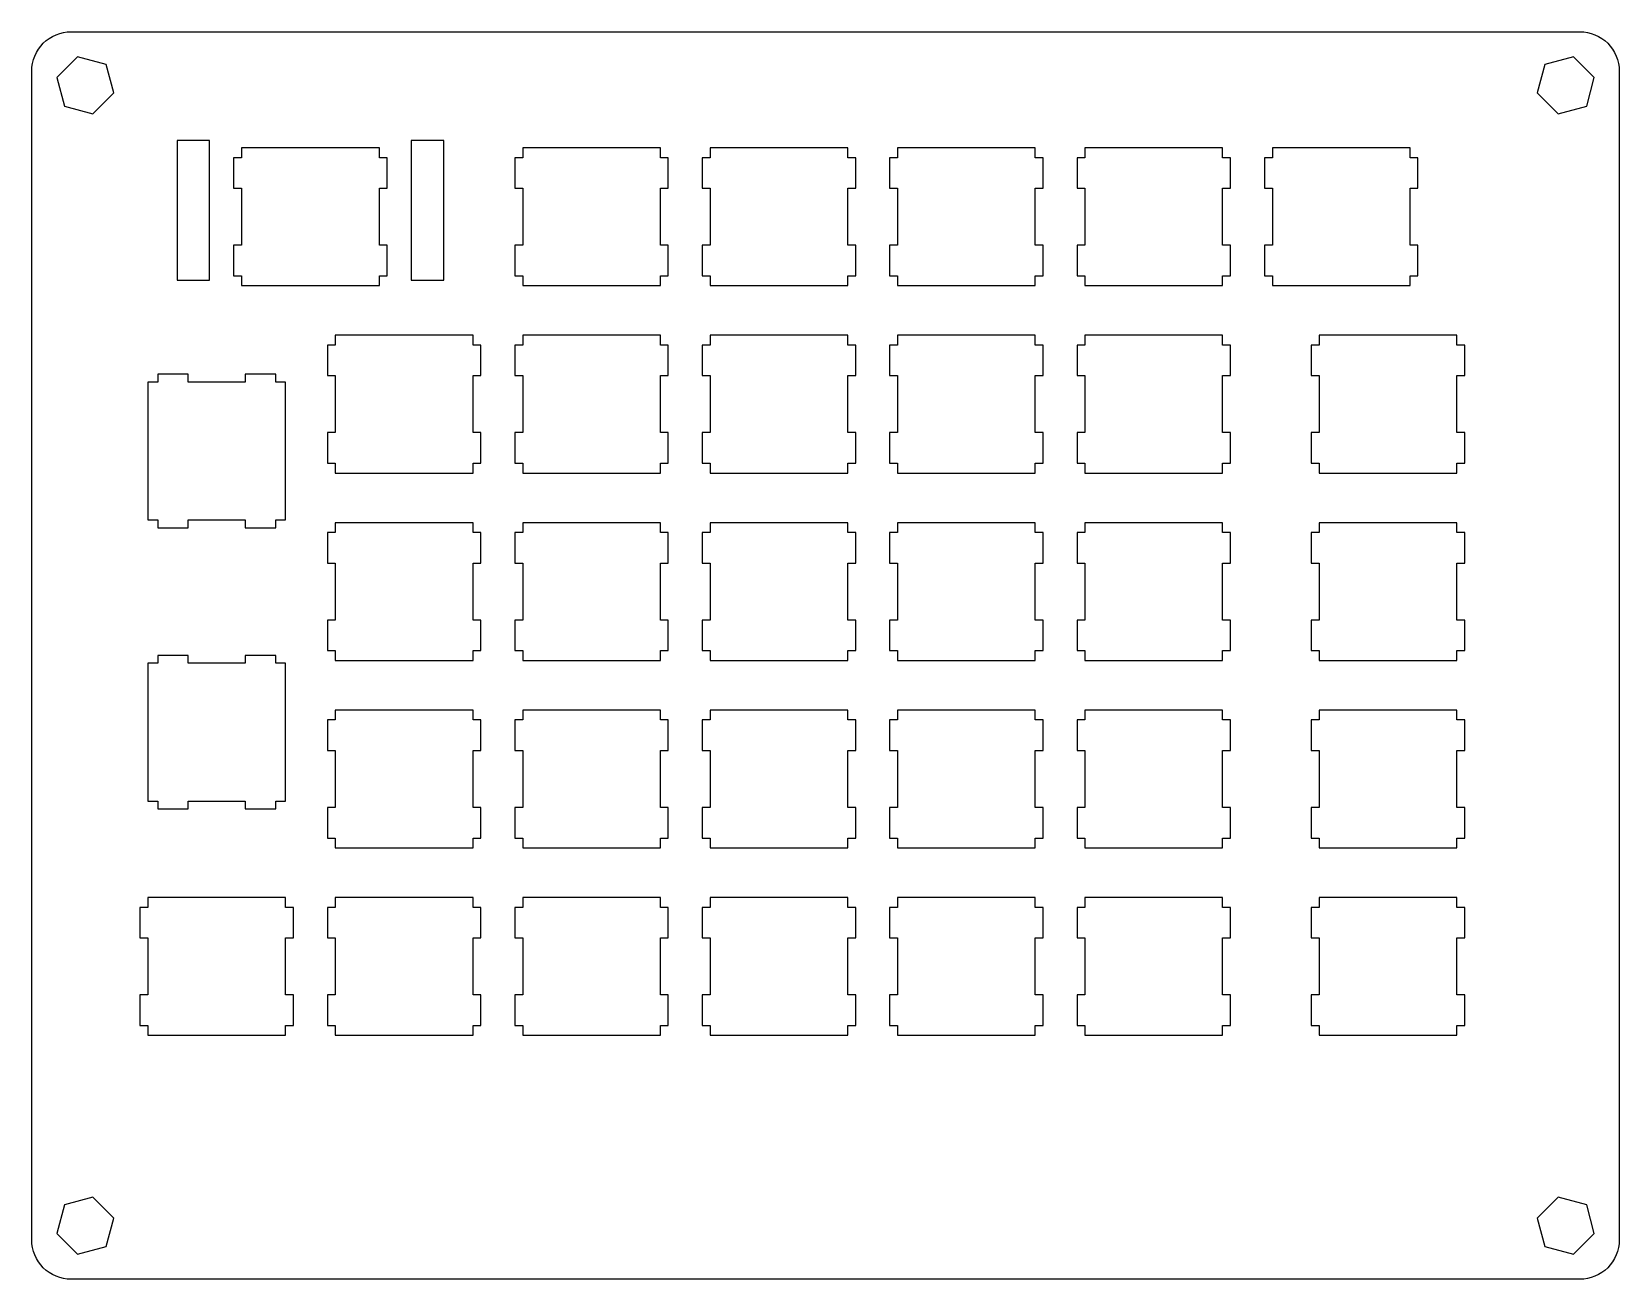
# Model space of a CAD drawing. Header units: millimetres. Extents: x -156 to 5, y -3 to 124.
import ezdxf

# ---------------------------------------------------------------- set-up
doc = ezdxf.new("R2010")
doc.units = ezdxf.units.MM
doc.layers.get('0').update_dxf_attribs({"linetype": 'CONTINUOUS'})

msp = doc.modelspace()

# ---------------------------------------------------------------- linework, layer by layer
msp.add_lwpolyline([(5.49, 119.83), (5.49, 1.03, -0.414214), (1.49, -2.97), (-151.87, -2.97, -0.414214), (-155.87, 1.03), (-155.87, 119.83, -0.414214), (-151.87, 123.83), (-151.87, 123.83), (1.49, 123.83, -0.414214), (5.49, 119.83)], format="xyb", close=True)
for points in [[(-151.21, 121.29), (-153.33, 119.17), (-152.56, 116.27), (-149.66, 115.49), (-147.53, 117.61), (-148.31, 120.51)], [(2.18, 116.27), (2.95, 119.17), (0.83, 121.29), (-2.07, 120.51), (-2.85, 117.61), (-0.72, 115.49)], [(-137.8, 98.58), (-137.8, 112.78), (-141.1, 112.78), (-141.1, 98.58)], [(-134.55, 99.03), (-134.55, 98.03), (-120.54, 98.03), (-120.54, 99.03), (-119.75, 99.03), (-119.75, 102.13), (-120.54, 102.13), (-120.54, 107.93), (-119.75, 107.93), (-119.75, 111.03), (-120.54, 111.03), (-120.54, 112.03), (-134.55, 112.03), (-134.55, 111.03), (-135.35, 111.03), (-135.35, 107.93), (-134.55, 107.93), (-134.55, 102.13), (-135.35, 102.13), (-135.35, 99.03)], [(-113.99, 112.78), (-117.3, 112.78), (-117.3, 98.58), (-113.99, 98.58)], [(-91.97, 102.13), (-91.97, 107.93), (-91.17, 107.93), (-91.17, 111.03), (-91.97, 111.03), (-91.97, 112.03), (-105.97, 112.03), (-105.97, 111.03), (-106.77, 111.03), (-106.77, 107.93), (-105.97, 107.93), (-105.97, 102.13), (-106.77, 102.13), (-106.77, 99.03), (-105.97, 99.03), (-105.97, 98.03), (-91.97, 98.03), (-91.97, 99.03), (-91.17, 99.03), (-91.17, 102.13)], [(-72.92, 107.93), (-72.12, 107.93), (-72.12, 111.03), (-72.92, 111.03), (-72.92, 112.03), (-86.92, 112.03), (-86.92, 111.03), (-87.72, 111.03), (-87.72, 107.93), (-86.92, 107.93), (-86.92, 102.13), (-87.72, 102.13), (-87.72, 99.03), (-86.92, 99.03), (-86.92, 98.03), (-72.92, 98.03), (-72.92, 99.03), (-72.12, 99.03), (-72.12, 102.13), (-72.92, 102.13)], [(-53.87, 112.03), (-67.87, 112.03), (-67.87, 111.03), (-68.67, 111.03), (-68.67, 107.93), (-67.87, 107.93), (-67.87, 102.13), (-68.67, 102.13), (-68.67, 99.03), (-67.87, 99.03), (-67.87, 98.03), (-53.87, 98.03), (-53.87, 99.03), (-53.07, 99.03), (-53.07, 102.13), (-53.87, 102.13), (-53.87, 107.93), (-53.07, 107.93), (-53.07, 111.03), (-53.87, 111.03)], [(-34.02, 99.03), (-34.02, 102.13), (-34.82, 102.13), (-34.82, 107.93), (-34.02, 107.93), (-34.02, 111.03), (-34.82, 111.03), (-34.82, 112.03), (-48.82, 112.03), (-48.82, 111.03), (-49.62, 111.03), (-49.62, 107.93), (-48.82, 107.93), (-48.82, 102.13), (-49.62, 102.13), (-49.62, 99.03), (-48.82, 99.03), (-48.82, 98.03), (-34.82, 98.03), (-34.82, 99.03)], [(-14.97, 107.93), (-14.97, 111.03), (-15.77, 111.03), (-15.77, 112.03), (-29.77, 112.03), (-29.77, 111.03), (-30.57, 111.03), (-30.57, 107.93), (-29.77, 107.93), (-29.77, 102.13), (-30.57, 102.13), (-30.57, 99.03), (-29.77, 99.03), (-29.77, 98.03), (-15.77, 98.03), (-15.77, 99.03), (-14.97, 99.03), (-14.97, 102.13), (-15.77, 102.13), (-15.77, 107.93)], [(-125.02, 79.98), (-125.02, 78.98), (-111.02, 78.98), (-111.02, 79.98), (-110.22, 79.98), (-110.22, 83.08), (-111.02, 83.08), (-111.02, 88.88), (-110.22, 88.88), (-110.22, 91.98), (-111.02, 91.98), (-111.02, 92.98), (-125.02, 92.98), (-125.02, 91.98), (-125.82, 91.98), (-125.82, 88.88), (-125.02, 88.88), (-125.02, 83.08), (-125.82, 83.08), (-125.82, 79.98)], [(-106.77, 79.98), (-105.97, 79.98), (-105.97, 78.98), (-91.97, 78.98), (-91.97, 79.98), (-91.17, 79.98), (-91.17, 83.08), (-91.97, 83.08), (-91.97, 88.88), (-91.17, 88.88), (-91.17, 91.98), (-91.97, 91.98), (-91.97, 92.98), (-105.97, 92.98), (-105.97, 91.98), (-106.77, 91.98), (-106.77, 88.88), (-105.97, 88.88), (-105.97, 83.08), (-106.77, 83.08)], [(-72.12, 79.98), (-72.12, 83.08), (-72.92, 83.08), (-72.92, 88.88), (-72.12, 88.88), (-72.12, 91.98), (-72.92, 91.98), (-72.92, 92.98), (-86.92, 92.98), (-86.92, 91.98), (-87.72, 91.98), (-87.72, 88.88), (-86.92, 88.88), (-86.92, 83.08), (-87.72, 83.08), (-87.72, 79.98), (-86.92, 79.98), (-86.92, 78.98), (-72.92, 78.98), (-72.92, 79.98)], [(-68.67, 83.08), (-68.67, 79.98), (-67.87, 79.98), (-67.87, 78.98), (-53.87, 78.98), (-53.87, 79.98), (-53.07, 79.98), (-53.07, 83.08), (-53.87, 83.08), (-53.87, 88.88), (-53.07, 88.88), (-53.07, 91.98), (-53.87, 91.98), (-53.87, 92.98), (-67.87, 92.98), (-67.87, 91.98), (-68.67, 91.98), (-68.67, 88.88), (-67.87, 88.88), (-67.87, 83.08)], [(-34.02, 91.98), (-34.82, 91.98), (-34.82, 92.98), (-48.82, 92.98), (-48.82, 91.98), (-49.62, 91.98), (-49.62, 88.88), (-48.82, 88.88), (-48.82, 83.08), (-49.62, 83.08), (-49.62, 79.98), (-48.82, 79.98), (-48.82, 78.98), (-34.82, 78.98), (-34.82, 79.98), (-34.02, 79.98), (-34.02, 83.08), (-34.82, 83.08), (-34.82, 88.88), (-34.02, 88.88)], [(-25.81, 83.08), (-25.81, 79.98), (-25.01, 79.98), (-25.01, 78.98), (-11.01, 78.98), (-11.01, 79.98), (-10.21, 79.98), (-10.21, 83.08), (-11.01, 83.08), (-11.01, 88.88), (-10.21, 88.88), (-10.21, 91.98), (-11.01, 91.98), (-11.01, 92.98), (-25.01, 92.98), (-25.01, 91.98), (-25.81, 91.98), (-25.81, 88.88), (-25.01, 88.88), (-25.01, 83.08)], [(-131.07, 74.22), (-130.07, 74.22), (-130.07, 88.22), (-131.07, 88.22), (-131.07, 89.02), (-134.17, 89.02), (-134.17, 88.22), (-139.97, 88.22), (-139.97, 89.02), (-143.07, 89.02), (-143.07, 88.22), (-144.07, 88.22), (-144.07, 74.22), (-143.07, 74.22), (-143.07, 73.42), (-139.97, 73.42), (-139.97, 74.22), (-134.17, 74.22), (-134.17, 73.42), (-131.07, 73.42)], [(-111.02, 59.93), (-111.02, 60.93), (-110.22, 60.93), (-110.22, 64.03), (-111.02, 64.03), (-111.02, 69.83), (-110.22, 69.83), (-110.22, 72.93), (-111.02, 72.93), (-111.02, 73.93), (-125.02, 73.93), (-125.02, 72.93), (-125.82, 72.93), (-125.82, 69.83), (-125.02, 69.83), (-125.02, 64.03), (-125.82, 64.03), (-125.82, 60.93), (-125.02, 60.93), (-125.02, 59.93)], [(-105.97, 59.93), (-91.97, 59.93), (-91.97, 60.93), (-91.17, 60.93), (-91.17, 64.03), (-91.97, 64.03), (-91.97, 69.83), (-91.17, 69.83), (-91.17, 72.93), (-91.97, 72.93), (-91.97, 73.93), (-105.97, 73.93), (-105.97, 72.93), (-106.77, 72.93), (-106.77, 69.83), (-105.97, 69.83), (-105.97, 64.03), (-106.77, 64.03), (-106.77, 60.93), (-105.97, 60.93)], [(-87.72, 64.03), (-87.72, 60.93), (-86.92, 60.93), (-86.92, 59.93), (-72.92, 59.93), (-72.92, 60.93), (-72.12, 60.93), (-72.12, 64.03), (-72.92, 64.03), (-72.92, 69.83), (-72.12, 69.83), (-72.12, 72.93), (-72.92, 72.93), (-72.92, 73.93), (-86.92, 73.93), (-86.92, 72.93), (-87.72, 72.93), (-87.72, 69.83), (-86.92, 69.83), (-86.92, 64.03)], [(-67.87, 73.93), (-67.87, 72.93), (-68.67, 72.93), (-68.67, 69.83), (-67.87, 69.83), (-67.87, 64.03), (-68.67, 64.03), (-68.67, 60.93), (-67.87, 60.93), (-67.87, 59.93), (-53.87, 59.93), (-53.87, 60.93), (-53.07, 60.93), (-53.07, 64.03), (-53.87, 64.03), (-53.87, 69.83), (-53.07, 69.83), (-53.07, 72.93), (-53.87, 72.93), (-53.87, 73.93)], [(-34.02, 72.93), (-34.82, 72.93), (-34.82, 73.93), (-48.82, 73.93), (-48.82, 72.93), (-49.62, 72.93), (-49.62, 69.83), (-48.82, 69.83), (-48.82, 64.03), (-49.62, 64.03), (-49.62, 60.93), (-48.82, 60.93), (-48.82, 59.93), (-34.82, 59.93), (-34.82, 60.93), (-34.02, 60.93), (-34.02, 64.03), (-34.82, 64.03), (-34.82, 69.83), (-34.02, 69.83)], [(-10.21, 72.93), (-11.01, 72.93), (-11.01, 73.93), (-25.01, 73.93), (-25.01, 72.93), (-25.81, 72.93), (-25.81, 69.83), (-25.01, 69.83), (-25.01, 64.03), (-25.81, 64.03), (-25.81, 60.93), (-25.01, 60.93), (-25.01, 59.93), (-11.01, 59.93), (-11.01, 60.93), (-10.21, 60.93), (-10.21, 64.03), (-11.01, 64.03), (-11.01, 69.83), (-10.21, 69.83)], [(-143.07, 44.84), (-139.97, 44.84), (-139.97, 45.64), (-134.17, 45.64), (-134.17, 44.84), (-131.07, 44.84), (-131.07, 45.64), (-130.07, 45.64), (-130.07, 59.64), (-131.07, 59.64), (-131.07, 60.44), (-134.17, 60.44), (-134.17, 59.64), (-139.97, 59.64), (-139.97, 60.44), (-143.07, 60.44), (-143.07, 59.64), (-144.07, 59.64), (-144.07, 45.64), (-143.07, 45.64)], [(-125.82, 44.98), (-125.82, 41.88), (-125.02, 41.88), (-125.02, 40.88), (-111.02, 40.88), (-111.02, 41.88), (-110.22, 41.88), (-110.22, 44.98), (-111.02, 44.98), (-111.02, 50.78), (-110.22, 50.78), (-110.22, 53.88), (-111.02, 53.88), (-111.02, 54.88), (-125.02, 54.88), (-125.02, 53.88), (-125.82, 53.88), (-125.82, 50.78), (-125.02, 50.78), (-125.02, 44.98)], [(-91.97, 50.78), (-91.17, 50.78), (-91.17, 53.88), (-91.97, 53.88), (-91.97, 54.88), (-105.97, 54.88), (-105.97, 53.88), (-106.77, 53.88), (-106.77, 50.78), (-105.97, 50.78), (-105.97, 44.98), (-106.77, 44.98), (-106.77, 41.88), (-105.97, 41.88), (-105.97, 40.88), (-91.97, 40.88), (-91.97, 41.88), (-91.17, 41.88), (-91.17, 44.98), (-91.97, 44.98)], [(-87.72, 50.78), (-86.92, 50.78), (-86.92, 44.98), (-87.72, 44.98), (-87.72, 41.88), (-86.92, 41.88), (-86.92, 40.88), (-72.92, 40.88), (-72.92, 41.88), (-72.12, 41.88), (-72.12, 44.98), (-72.92, 44.98), (-72.92, 50.78), (-72.12, 50.78), (-72.12, 53.88), (-72.92, 53.88), (-72.92, 54.88), (-86.92, 54.88), (-86.92, 53.88), (-87.72, 53.88)], [(-53.87, 41.88), (-53.07, 41.88), (-53.07, 44.98), (-53.87, 44.98), (-53.87, 50.78), (-53.07, 50.78), (-53.07, 53.88), (-53.87, 53.88), (-53.87, 54.88), (-67.87, 54.88), (-67.87, 53.88), (-68.67, 53.88), (-68.67, 50.78), (-67.87, 50.78), (-67.87, 44.98), (-68.67, 44.98), (-68.67, 41.88), (-67.87, 41.88), (-67.87, 40.88), (-53.87, 40.88)], [(-34.02, 44.98), (-34.82, 44.98), (-34.82, 50.78), (-34.02, 50.78), (-34.02, 53.88), (-34.82, 53.88), (-34.82, 54.88), (-48.82, 54.88), (-48.82, 53.88), (-49.62, 53.88), (-49.62, 50.78), (-48.82, 50.78), (-48.82, 44.98), (-49.62, 44.98), (-49.62, 41.88), (-48.82, 41.88), (-48.82, 40.88), (-34.82, 40.88), (-34.82, 41.88), (-34.02, 41.88)], [(-10.21, 44.98), (-11.01, 44.98), (-11.01, 50.78), (-10.21, 50.78), (-10.21, 53.88), (-11.01, 53.88), (-11.01, 54.88), (-25.01, 54.88), (-25.01, 53.88), (-25.81, 53.88), (-25.81, 50.78), (-25.01, 50.78), (-25.01, 44.98), (-25.81, 44.98), (-25.81, 41.88), (-25.01, 41.88), (-25.01, 40.88), (-11.01, 40.88), (-11.01, 41.88), (-10.21, 41.88)], [(-129.27, 31.73), (-129.27, 34.83), (-130.07, 34.83), (-130.07, 35.83), (-144.07, 35.83), (-144.07, 34.83), (-144.87, 34.83), (-144.87, 31.73), (-144.07, 31.73), (-144.07, 25.93), (-144.87, 25.93), (-144.87, 22.83), (-144.07, 22.83), (-144.07, 21.83), (-130.07, 21.83), (-130.07, 22.83), (-129.27, 22.83), (-129.27, 25.93), (-130.07, 25.93), (-130.07, 31.73)], [(-110.22, 31.73), (-110.22, 34.83), (-111.02, 34.83), (-111.02, 35.83), (-125.02, 35.83), (-125.02, 34.83), (-125.82, 34.83), (-125.82, 31.73), (-125.02, 31.73), (-125.02, 25.93), (-125.82, 25.93), (-125.82, 22.83), (-125.02, 22.83), (-125.02, 21.83), (-111.02, 21.83), (-111.02, 22.83), (-110.22, 22.83), (-110.22, 25.93), (-111.02, 25.93), (-111.02, 31.73)], [(-106.77, 34.83), (-106.77, 31.73), (-105.97, 31.73), (-105.97, 25.93), (-106.77, 25.93), (-106.77, 22.83), (-105.97, 22.83), (-105.97, 21.83), (-91.97, 21.83), (-91.97, 22.83), (-91.17, 22.83), (-91.17, 25.93), (-91.97, 25.93), (-91.97, 31.73), (-91.17, 31.73), (-91.17, 34.83), (-91.97, 34.83), (-91.97, 35.83), (-105.97, 35.83), (-105.97, 34.83)], [(-86.92, 35.83), (-86.92, 34.83), (-87.72, 34.83), (-87.72, 31.73), (-86.92, 31.73), (-86.92, 25.93), (-87.72, 25.93), (-87.72, 22.83), (-86.92, 22.83), (-86.92, 21.83), (-72.92, 21.83), (-72.92, 22.83), (-72.12, 22.83), (-72.12, 25.93), (-72.92, 25.93), (-72.92, 31.73), (-72.12, 31.73), (-72.12, 34.83), (-72.92, 34.83), (-72.92, 35.83)], [(-68.67, 34.83), (-68.67, 31.73), (-67.87, 31.73), (-67.87, 25.93), (-68.67, 25.93), (-68.67, 22.83), (-67.87, 22.83), (-67.87, 21.83), (-53.87, 21.83), (-53.87, 22.83), (-53.07, 22.83), (-53.07, 25.93), (-53.87, 25.93), (-53.87, 31.73), (-53.07, 31.73), (-53.07, 34.83), (-53.87, 34.83), (-53.87, 35.83), (-67.87, 35.83), (-67.87, 34.83)], [(-34.82, 25.93), (-34.82, 31.73), (-34.02, 31.73), (-34.02, 34.83), (-34.82, 34.83), (-34.82, 35.83), (-48.82, 35.83), (-48.82, 34.83), (-49.62, 34.83), (-49.62, 31.73), (-48.82, 31.73), (-48.82, 25.93), (-49.62, 25.93), (-49.62, 22.83), (-48.82, 22.83), (-48.82, 21.83), (-34.82, 21.83), (-34.82, 22.83), (-34.02, 22.83), (-34.02, 25.93)], [(-25.81, 31.73), (-25.01, 31.73), (-25.01, 25.93), (-25.81, 25.93), (-25.81, 22.83), (-25.01, 22.83), (-25.01, 21.83), (-11.01, 21.83), (-11.01, 22.83), (-10.21, 22.83), (-10.21, 25.93), (-11.01, 25.93), (-11.01, 31.73), (-10.21, 31.73), (-10.21, 34.83), (-11.01, 34.83), (-11.01, 35.83), (-25.01, 35.83), (-25.01, 34.83), (-25.81, 34.83)], [(-148.31, 0.35), (-147.53, 3.25), (-149.66, 5.37), (-152.56, 4.59), (-153.33, 1.69), (-151.21, -0.43)], [(0.83, -0.43), (2.95, 1.69), (2.18, 4.59), (-0.72, 5.37), (-2.85, 3.25), (-2.07, 0.35)]]:
    msp.add_lwpolyline(points, close=True)

doc.saveas('drawing.dxf')
